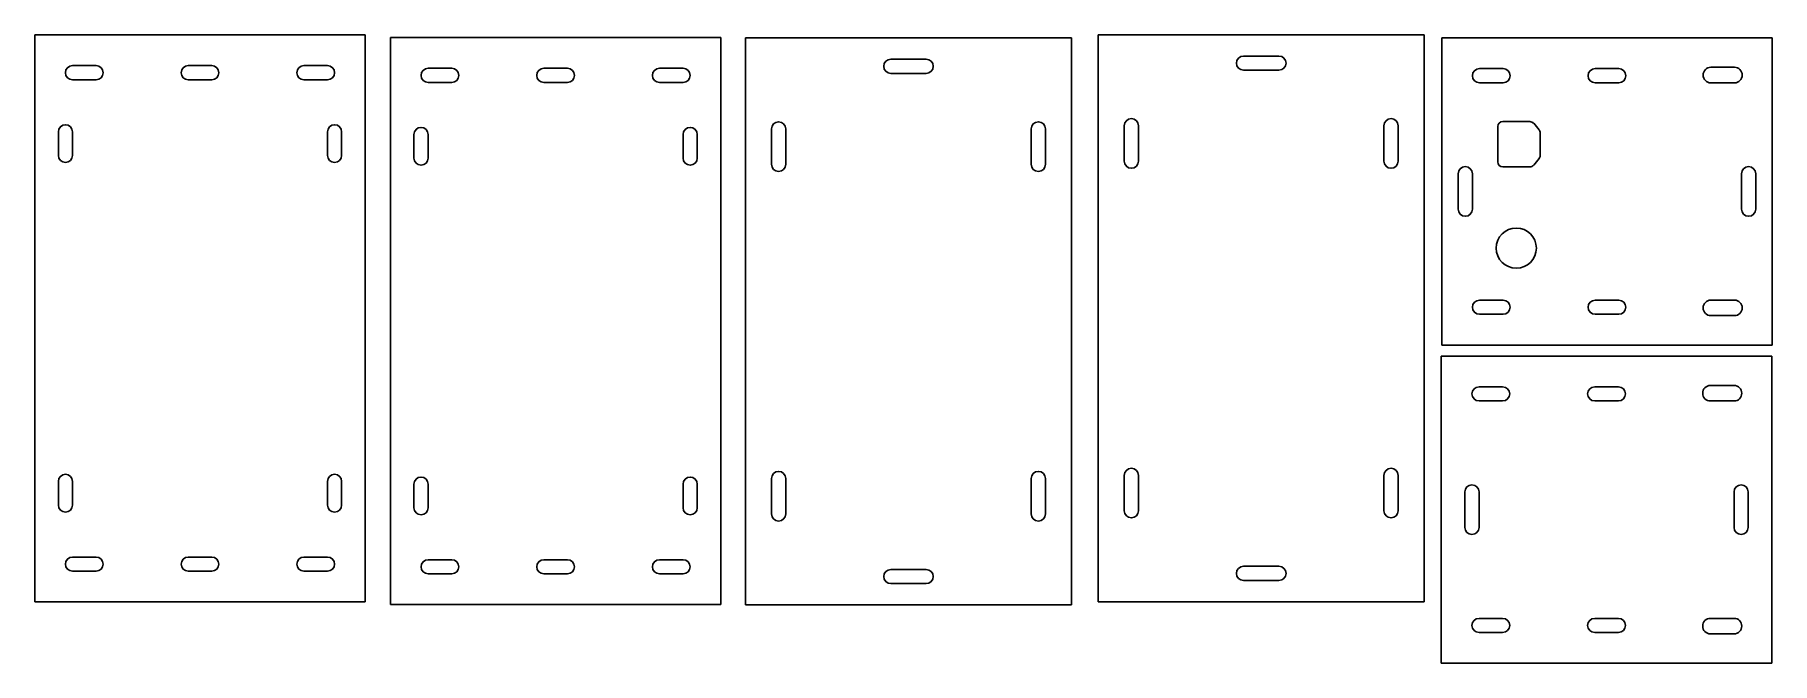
# Model space of a CAD drawing. Header units: millimetres. Extents: x 5 to 373, y 161 to 294.
import ezdxf

# ---------------------------------------------------------------- set-up
doc = ezdxf.new("R2010")
doc.units = ezdxf.units.MM
doc.layers.add('Sketch Geometry (ISO)', color=7, linetype='Continuous', lineweight=25)

msp = doc.modelspace()

# ---------------------------------------------------------------- linework, layer by layer
at = {"layer": 'Sketch Geometry (ISO)'}
for p, q in [((4.69, 173.91), (4.69, 293.91)), ((4.69, 293.91), (74.69, 293.91)), ((74.69, 293.91), (74.69, 173.91)), ((80, 173.34), (80, 293.34)), ((80, 293.34), (150, 293.34)), ((150, 293.34), (150, 173.34)), ((155.23, 173.27), (155.23, 293.27)), ((155.23, 293.27), (224.23, 293.27)), ((224.23, 293.27), (224.23, 173.27)), ((229.93, 173.94), (229.93, 293.94)), ((229.93, 293.94), (298.93, 293.94)), ((298.93, 293.94), (298.93, 173.94)), ((302.65, 228.28), (302.65, 293.28)), ((302.65, 293.28), (372.65, 293.28)), ((372.65, 293.28), (372.65, 228.28)), ((17.69, 287.41), (12.69, 287.41)), ((42.19, 287.41), (37.19, 287.41)), ((66.69, 287.41), (61.69, 287.41)), ((193.48, 288.77), (185.98, 288.77)), ((268.18, 289.44), (260.68, 289.44)), ((364.65, 287.05), (359.65, 287.05)), ((12.69, 284.41), (17.69, 284.41)), ((37.19, 284.41), (42.19, 284.41)), ((61.69, 284.41), (66.69, 284.41)), ((93, 286.84), (88, 286.84)), ((88, 283.84), (93, 283.84)), ((117.5, 286.84), (112.5, 286.84)), ((112.5, 283.84), (117.5, 283.84)), ((142, 286.84), (137, 286.84)), ((137, 283.84), (142, 283.84)), ((185.98, 285.77), (193.48, 285.77)), ((260.68, 286.44), (268.18, 286.44)), ((315.65, 286.78), (310.65, 286.78)), ((310.65, 283.78), (315.65, 283.78)), ((340.15, 286.78), (335.15, 286.78)), ((335.15, 283.78), (340.15, 283.78)), ((359.65, 283.78), (364.65, 283.78)), ((9.69, 273.41), (9.69, 268.41)), ((12.69, 268.41), (12.69, 273.41)), ((66.69, 273.41), (66.69, 268.41)), ((69.69, 268.41), (69.69, 273.41)), ((85, 272.84), (85, 267.84)), ((88, 267.84), (88, 272.84)), ((142, 272.84), (142, 267.84)), ((145, 267.84), (145, 272.84)), ((160.73, 274.02), (160.73, 266.52)), ((163.73, 266.52), (163.73, 274.02)), ((215.73, 274.02), (215.73, 266.52)), ((218.73, 266.52), (218.73, 274.02)), ((235.43, 274.69), (235.43, 267.19)), ((238.43, 267.19), (238.43, 274.69)), ((290.43, 274.69), (290.43, 267.19)), ((293.43, 267.19), (293.43, 274.69)), ((314.54, 274.52), (314.54, 267.03)), ((321.32, 275.58), (315.59, 275.58)), ((323.26, 273.84), (322.13, 275.2)), ((323.5, 268.39), (323.5, 273.16)), ((315.59, 265.98), (321.32, 265.98)), ((322.13, 266.36), (323.26, 267.72)), ((306.15, 264.53), (306.15, 257.03)), ((309.15, 257.03), (309.15, 264.53)), ((366.15, 264.53), (366.15, 257.03)), ((369.15, 257.03), (369.15, 264.53)), ((315.65, 237.78), (310.65, 237.78)), ((340.15, 237.78), (335.15, 237.78)), ((364.65, 237.78), (359.65, 237.78)), ((310.65, 234.78), (315.65, 234.78)), ((335.15, 234.78), (340.15, 234.78)), ((359.65, 234.5), (364.65, 234.5)), ((372.65, 228.28), (302.65, 228.28)), ((302.56, 225.93), (372.56, 225.93)), ((302.56, 160.93), (302.56, 225.93)), ((372.56, 225.93), (372.56, 160.93)), ((315.56, 219.43), (310.56, 219.43)), ((340.06, 219.43), (335.06, 219.43)), ((364.56, 219.7), (359.56, 219.7)), ((310.56, 216.43), (315.56, 216.43)), ((335.06, 216.43), (340.06, 216.43)), ((359.56, 216.43), (364.56, 216.43)), ((9.69, 199.41), (9.69, 194.41)), ((12.69, 194.41), (12.69, 199.41)), ((66.69, 199.41), (66.69, 194.41)), ((69.69, 194.41), (69.69, 199.41)), ((85, 198.84), (85, 193.84)), ((88, 193.84), (88, 198.84)), ((142, 198.84), (142, 193.84)), ((145, 193.84), (145, 198.84)), ((160.73, 200.02), (160.73, 192.52)), ((163.73, 192.52), (163.73, 200.02)), ((215.73, 200.02), (215.73, 192.52)), ((218.73, 192.52), (218.73, 200.02)), ((235.43, 200.69), (235.43, 193.19)), ((238.43, 193.19), (238.43, 200.69)), ((290.43, 200.69), (290.43, 193.19)), ((293.43, 193.19), (293.43, 200.69)), ((307.56, 197.18), (307.56, 189.68)), ((310.56, 189.68), (310.56, 197.18)), ((364.56, 197.18), (364.56, 189.68)), ((367.56, 189.68), (367.56, 197.18)), ((17.69, 183.41), (12.69, 183.41)), ((12.69, 180.41), (17.69, 180.41)), ((42.19, 183.41), (37.19, 183.41)), ((37.19, 180.41), (42.19, 180.41)), ((66.69, 183.41), (61.69, 183.41)), ((61.69, 180.41), (66.69, 180.41)), ((93, 182.84), (88, 182.84)), ((117.5, 182.84), (112.5, 182.84)), ((142, 182.84), (137, 182.84)), ((193.48, 180.77), (185.98, 180.77)), ((268.18, 181.44), (260.68, 181.44)), ((88, 179.84), (93, 179.84)), ((112.5, 179.84), (117.5, 179.84)), ((137, 179.84), (142, 179.84)), ((185.98, 177.77), (193.48, 177.77)), ((260.68, 178.44), (268.18, 178.44)), ((74.69, 173.91), (4.69, 173.91)), ((150, 173.34), (80, 173.34)), ((224.23, 173.27), (155.23, 173.27)), ((298.93, 173.94), (229.93, 173.94)), ((315.56, 170.43), (310.56, 170.43)), ((340.06, 170.43), (335.06, 170.43)), ((364.56, 170.43), (359.56, 170.43)), ((310.56, 167.43), (315.56, 167.43)), ((335.06, 167.43), (340.06, 167.43)), ((359.56, 167.15), (364.56, 167.15)), ((372.56, 160.93), (302.56, 160.93))]:
    msp.add_line(p, q, dxfattribs=at)
msp.add_circle((318.45, 248.78), 4.25, dxfattribs=at)
for centre, radius, start, end in [((12.69, 285.91), 1.5, 90, 270), ((17.69, 285.91), 1.5, 270, 90), ((37.19, 285.91), 1.5, 90, 270), ((42.19, 285.91), 1.5, 270, 90), ((61.69, 285.91), 1.5, 90, 270), ((66.69, 285.91), 1.5, 270, 90), ((185.98, 287.27), 1.5, 90, 270), ((193.48, 287.27), 1.5, 270, 90), ((260.68, 287.94), 1.5, 90, 270), ((268.18, 287.94), 1.5, 270, 90), ((359.65, 285.41), 1.64, 90, 270), ((364.65, 285.41), 1.64, 270, 90), ((88, 285.34), 1.5, 90, 270), ((93, 285.34), 1.5, 270, 90), ((112.5, 285.34), 1.5, 90, 270), ((117.5, 285.34), 1.5, 270, 90), ((137, 285.34), 1.5, 90, 270), ((142, 285.34), 1.5, 270, 90), ((310.65, 285.28), 1.5, 90, 270), ((315.65, 285.28), 1.5, 270, 90), ((335.15, 285.28), 1.5, 90, 270), ((340.15, 285.28), 1.5, 270, 90), ((236.93, 274.69), 1.5, 0, 180), ((291.93, 274.69), 1.5, 0, 180), ((11.19, 273.41), 1.5, 0, 180), ((68.19, 273.41), 1.5, 0, 180), ((86.5, 272.84), 1.5, 0, 180), ((143.5, 272.84), 1.5, 0, 180), ((162.23, 274.02), 1.5, 0, 180), ((217.23, 274.02), 1.5, 0, 180), ((315.59, 274.52), 1.05, 90, 180), ((321.32, 274.52), 1.05, 39.8056, 90), ((322.45, 273.16), 1.05, 0, 39.8056), ((11.19, 268.41), 1.5, 180, 0), ((68.19, 268.41), 1.5, 180, 0), ((86.5, 267.84), 1.5, 180, 0), ((143.5, 267.84), 1.5, 180, 0), ((162.23, 266.52), 1.5, 180, 0), ((217.23, 266.52), 1.5, 180, 0), ((236.93, 267.19), 1.5, 180, 0), ((291.93, 267.19), 1.5, 180, 0), ((307.65, 264.53), 1.5, 0, 180), ((315.59, 267.03), 1.05, 180, 270), ((321.32, 267.03), 1.05, 270, 320.1944), ((322.45, 268.39), 1.05, 320.1944, 0), ((367.65, 264.53), 1.5, 0, 180), ((307.65, 257.03), 1.5, 180, 0), ((367.65, 257.03), 1.5, 180, 0), ((310.65, 236.28), 1.5, 90, 270), ((315.65, 236.28), 1.5, 270, 90), ((335.15, 236.28), 1.5, 90, 270), ((340.15, 236.28), 1.5, 270, 90), ((359.65, 236.14), 1.64, 90, 270), ((364.65, 236.14), 1.64, 270, 90), ((310.56, 217.93), 1.5, 90, 270), ((315.56, 217.93), 1.5, 270, 90), ((335.06, 217.93), 1.5, 90, 270), ((340.06, 217.93), 1.5, 270, 90), ((359.56, 218.07), 1.64, 90, 270), ((364.56, 218.07), 1.64, 270, 90), ((11.19, 199.41), 1.5, 0, 180), ((68.19, 199.41), 1.5, 0, 180), ((86.5, 198.84), 1.5, 0, 180), ((143.5, 198.84), 1.5, 0, 180), ((162.23, 200.02), 1.5, 0, 180), ((217.23, 200.02), 1.5, 0, 180), ((236.93, 200.69), 1.5, 0, 180), ((291.93, 200.69), 1.5, 0, 180), ((309.06, 197.18), 1.5, 0, 180), ((366.06, 197.18), 1.5, 0, 180), ((11.19, 194.41), 1.5, 180, 0), ((68.19, 194.41), 1.5, 180, 0), ((86.5, 193.84), 1.5, 180, 0), ((143.5, 193.84), 1.5, 180, 0), ((162.23, 192.52), 1.5, 180, 0), ((217.23, 192.52), 1.5, 180, 0), ((236.93, 193.19), 1.5, 180, 0), ((291.93, 193.19), 1.5, 180, 0), ((309.06, 189.68), 1.5, 180, 0), ((366.06, 189.68), 1.5, 180, 0), ((12.69, 181.91), 1.5, 90, 270), ((17.69, 181.91), 1.5, 270, 90), ((37.19, 181.91), 1.5, 90, 270), ((42.19, 181.91), 1.5, 270, 90), ((61.69, 181.91), 1.5, 90, 270), ((66.69, 181.91), 1.5, 270, 90), ((88, 181.34), 1.5, 90, 270), ((93, 181.34), 1.5, 270, 90), ((112.5, 181.34), 1.5, 90, 270), ((117.5, 181.34), 1.5, 270, 90), ((137, 181.34), 1.5, 90, 270), ((142, 181.34), 1.5, 270, 90), ((185.98, 179.27), 1.5, 90, 270), ((193.48, 179.27), 1.5, 270, 90), ((260.68, 179.94), 1.5, 90, 270), ((268.18, 179.94), 1.5, 270, 90), ((310.56, 168.93), 1.5, 90, 270), ((315.56, 168.93), 1.5, 270, 90), ((335.06, 168.93), 1.5, 90, 270), ((340.06, 168.93), 1.5, 270, 90), ((359.56, 168.79), 1.64, 90, 270), ((364.56, 168.79), 1.64, 270, 90)]:
    msp.add_arc(centre, radius, start, end, dxfattribs=at)

doc.saveas('drawing.dxf')
